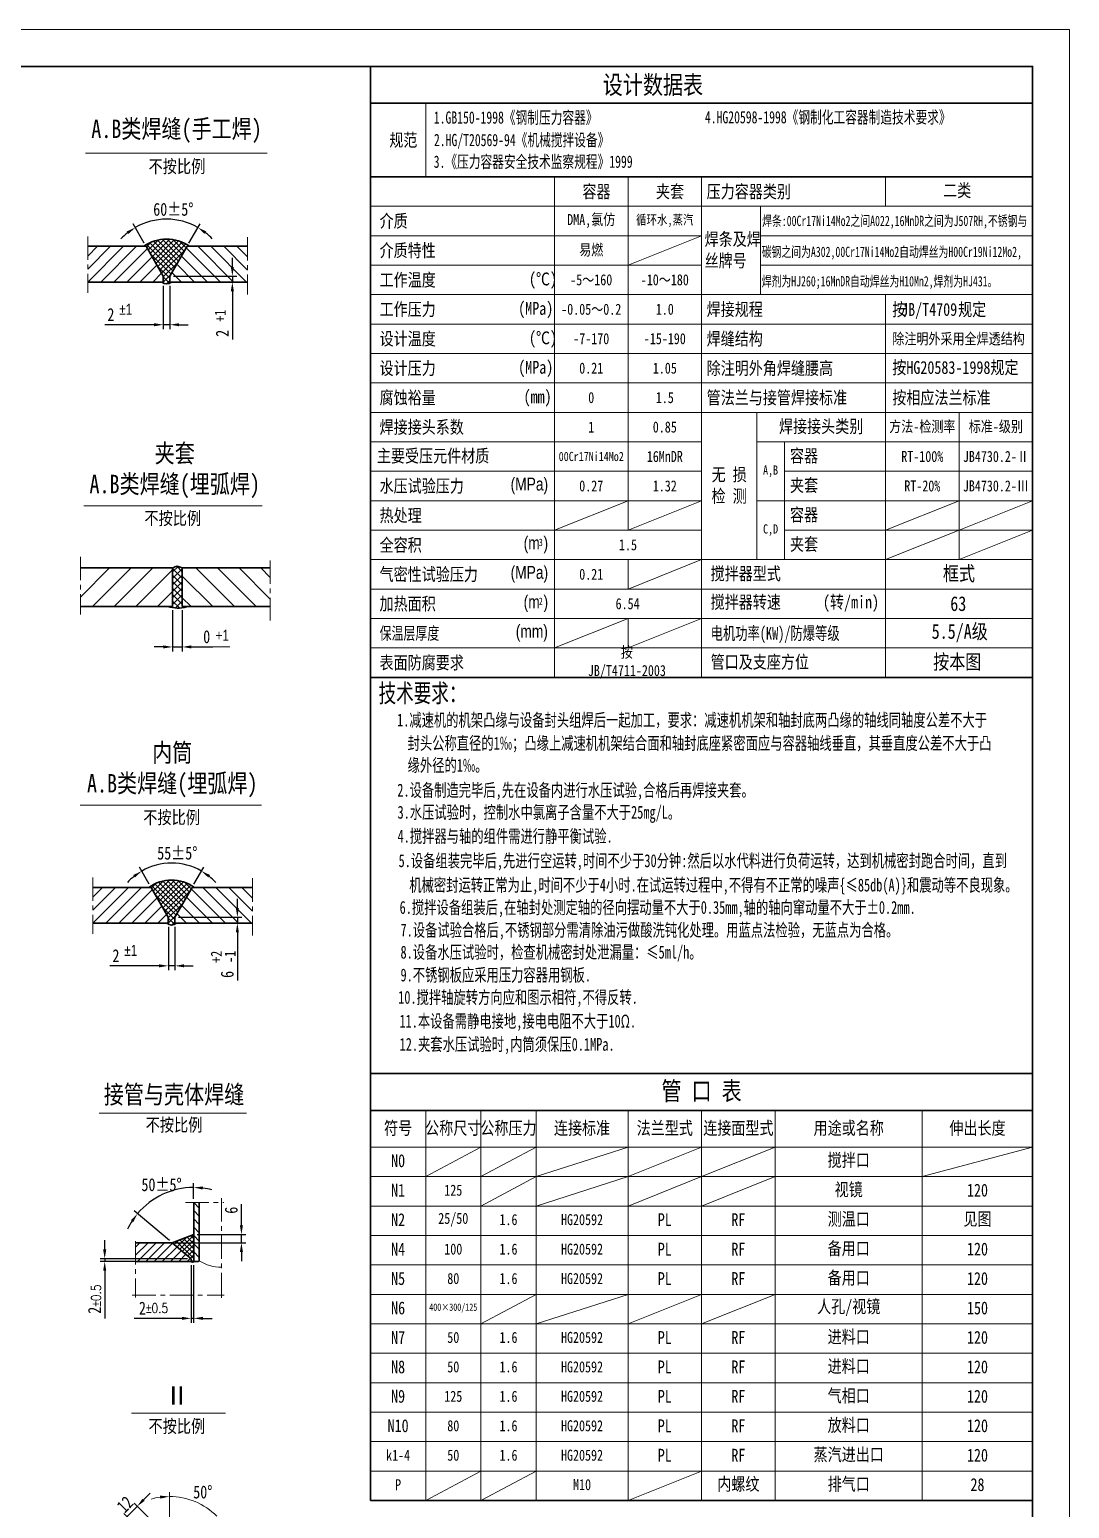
# Model space of a CAD drawing. Header units: millimetres. Extents: x 10132 to 16072, y 1336 to 9746.
# Drawn here: x 13245 to 16072, y 5728 to 9746 of the extents above; entities that cross this region are included whole.
import ezdxf

# ---------------------------------------------------------------- set-up
doc = ezdxf.new("R2010")
doc.units = ezdxf.units.MM
doc.linetypes.add('CENTER', pattern=[50.8, 31.75, -6.35, 6.35, -6.35])
doc.layers.get('DEFPOINTS').update_dxf_attribs({"lineweight": 18})
for name, color, linetype, lineweight in [('点划线', 1, 'CENTER', 15), ('粗实线', 4, 'Continuous', 35), ('细实线', 7, 'Continuous', 18)]:
    doc.layers.add(name, color=color, linetype=linetype, lineweight=lineweight)
doc.styles.get("Standard").update_dxf_attribs({"font": 'SIMFANG.TTF', "width": 0.8, "height": 35})
doc.dimstyles.new('机械标注', dxfattribs={"dimtxt": 35, "dimasz": 25, "dimexe": 12, "dimexo": 10, "dimgap": 10, "dimtad": 1, "dimdec": 1, "dimdsep": 46, "dimtxsty": 'Standard', "dimcen": 2.5, "dimadec": 0, "dimazin": 0, "dimtfac": 1, "dimtdec": 1, "dimtmove": 0, "dimatfit": 3, "dimfxl": 0, "dimarcsym": 0})
doc.dimstyles.new('角度标注', dxfattribs={"dimtxt": 35, "dimasz": 25, "dimexe": 12, "dimexo": 10, "dimgap": 10, "dimtad": 1, "dimtih": 1, "dimtoh": 1, "dimdec": 4, "dimdsep": 46, "dimlunit": 6, "dimtxsty": 'Standard', "dimcen": 1, "dimadec": 0, "dimazin": 0, "dimtfac": 1, "dimtdec": 4, "dimtmove": 0, "dimatfit": 0, "dimfxl": 0, "dimtolj": 1, "dimtzin": 0, "dimarcsym": 0})

# ---------------------------------------------------------------- blocks, each defined once
blk = doc.blocks.new('*D1')
at = {"layer": 'DEFPOINTS', "color": 0}
for p in [(13633.8, 8178.5), (13660, 8178.5), (13660, 8068.7)]:
    blk.add_point(p, dxfattribs=at)
at = {"layer": '细实线', "color": 0, "lineweight": -2}
for p, q in [((13633.8, 8168.5), (13633.8, 8056.7)), ((13660, 8168.5), (13660, 8056.7)), ((13608.8, 8068.7), (13583.8, 8068.7)), ((13633.8, 8068.7), (13660, 8068.7)), ((13685, 8068.7), (13742.9, 8068.7))]:
    blk.add_line(p, q, dxfattribs=at)
at = {"layer": '细实线', "color": 0}
for points in [[(13608.8, 8072.9), (13608.8, 8064.6), (13633.8, 8068.7)], [(13685, 8072.9), (13685, 8064.6), (13660, 8068.7)]]:
    blk.add_solid(points, dxfattribs=at)
at = {"layer": '细实线', "color": 0, "lineweight": 18, "insert": (13726.4, 8096.2), "char_height": 35, "attachment_point": 5}
blk.add_mtext('\\A1;0', dxfattribs=at)
blk = doc.blocks.new('*D2')
at = {"layer": 'DEFPOINTS', "color": 0}
for p in [(13608.4, 9059.9), (13626.3, 9059.9), (13626.3, 8944.1)]:
    blk.add_point(p, dxfattribs=at)
at = {"layer": '细实线', "color": 0, "lineweight": -2}
for p, q in [((13608.4, 9049.9), (13608.4, 8932.1)), ((13626.3, 9049.9), (13626.3, 8932.1)), ((13583.4, 8944.1), (13449.5, 8944.1)), ((13626.3, 8944.1), (13608.4, 8944.1)), ((13651.3, 8944.1), (13676.3, 8944.1))]:
    blk.add_line(p, q, dxfattribs=at)
at = {"layer": '细实线', "color": 0}
for points in [[(13583.4, 8948.2), (13583.4, 8939.9), (13608.4, 8944.1)], [(13651.3, 8948.2), (13651.3, 8939.9), (13626.3, 8944.1)]]:
    blk.add_solid(points, dxfattribs=at)
at = {"layer": '细实线', "color": 0, "lineweight": 18, "insert": (13465.9, 8971.6), "char_height": 35, "attachment_point": 5}
blk.add_mtext('\\A1;2', dxfattribs=at)
blk = doc.blocks.new('*D3')
at = {"layer": 'DEFPOINTS', "color": 0}
for p in [(13626.3, 9076), (13626.3, 9059.9), (13796.1, 9059.9)]:
    blk.add_point(p, dxfattribs=at)
at = {"layer": '细实线', "color": 0, "lineweight": -2}
for p, q in [((13796.1, 9101), (13796.1, 9126)), ((13636.3, 9076), (13808.1, 9076)), ((13636.3, 9059.9), (13808.1, 9059.9)), ((13796.1, 9076), (13796.1, 9059.9)), ((13796.1, 9034.9), (13796.1, 8904.2))]:
    blk.add_line(p, q, dxfattribs=at)
at = {"layer": '细实线', "color": 0}
for points in [[(13791.9, 9101), (13800.3, 9101), (13796.1, 9076)], [(13791.9, 9034.9), (13800.3, 9034.9), (13796.1, 9059.9)]]:
    blk.add_solid(points, dxfattribs=at)
at = {"layer": '细实线', "color": 0, "insert": (13768.6, 8920.7), "char_height": 35, "attachment_point": 5, "rotation": 90}
blk.add_mtext('2', dxfattribs=at)
blk = doc.blocks.new('*D4')
at = {"layer": 'DEFPOINTS', "color": 0}
for p in [(13587.8, 9228.3), (13561.5, 9157.2), (13673.2, 9157.2), (13608.4, 9076), (13626.3, 9076)]:
    blk.add_point(p, dxfattribs=at)
at = {"layer": '细实线', "color": 0, "lineweight": -2}
for p, q in [((13556.5, 9165.9), (13526.2, 9218.5)), ((13678.2, 9165.9), (13708.5, 9218.5))]:
    blk.add_line(p, q, dxfattribs=at)
for start, end in [(60, 120), (128.4148, 136.8296), (43.1704, 51.5852)]:
    blk.add_arc((13617.4, 9060.5), 170.4, start, end, dxfattribs=at)
at = {"layer": '细实线', "color": 0}
for points in [[(13509.1, 9197.5), (13513.8, 9190.6), (13532.2, 9208.1)], [(13720.9, 9190.6), (13725.6, 9197.5), (13702.5, 9208.1)]]:
    blk.add_solid(points, dxfattribs=at)
at = {"layer": '细实线', "color": 0, "lineweight": 18, "insert": (13635.7, 9257.4), "char_height": 35, "attachment_point": 5}
blk.add_mtext('\\A1;60±5°', dxfattribs=at)
blk = doc.blocks.new('*D5')
at = {"layer": 'DEFPOINTS', "color": 0}
for p in [(13684.3, 6399.1), (13690.9, 6399.1), (13690.9, 6244.5)]:
    blk.add_point(p, dxfattribs=at)
at = {"layer": '细实线', "color": 0, "lineweight": -2}
for p, q in [((13684.3, 6389.1), (13684.3, 6232.5)), ((13690.9, 6389.1), (13690.9, 6232.5)), ((13659.3, 6244.5), (13529.6, 6244.5)), ((13690.9, 6244.5), (13684.3, 6244.5)), ((13715.9, 6244.5), (13740.9, 6244.5))]:
    blk.add_line(p, q, dxfattribs=at)
at = {"layer": '细实线', "color": 0}
for points in [[(13659.3, 6248.7), (13659.3, 6240.4), (13684.3, 6244.5)], [(13715.9, 6248.7), (13715.9, 6240.4), (13690.9, 6244.5)]]:
    blk.add_solid(points, dxfattribs=at)
at = {"layer": '细实线', "color": 0, "lineweight": 18, "insert": (13581.9, 6272.4), "char_height": 35, "attachment_point": 5}
blk.add_mtext('\\A1;2{\\fￋￎￌ￥|b0|i0|c134|p2;\\H0.75x;±\\Ftxt.shx;0.5}', dxfattribs=at)
blk = doc.blocks.new('*D6')
at = {"layer": 'DEFPOINTS', "color": 0}
for p in [(13449.1, 6399.1), (13684.3, 6406.6), (13684.3, 6399.1)]:
    blk.add_point(p, dxfattribs=at)
at = {"layer": '细实线', "color": 0, "lineweight": -2}
for p, q in [((13449.1, 6431.6), (13449.1, 6456.6)), ((13674.3, 6406.6), (13437.1, 6406.6)), ((13674.3, 6399.1), (13437.1, 6399.1)), ((13449.1, 6406.6), (13449.1, 6399.1)), ((13449.1, 6374.1), (13449.1, 6244.3))]:
    blk.add_line(p, q, dxfattribs=at)
at = {"layer": '细实线', "color": 0}
for points in [[(13444.9, 6431.6), (13453.3, 6431.6), (13449.1, 6406.6)], [(13444.9, 6374.1), (13453.3, 6374.1), (13449.1, 6399.1)]]:
    blk.add_solid(points, dxfattribs=at)
at = {"layer": '细实线', "color": 0, "insert": (13421.2, 6296.7), "char_height": 35, "attachment_point": 5, "rotation": 90}
blk.add_mtext('2{\\fￋￎￌ￥|b0|i0|c134|p2;\\H0.75x;±\\Ftxt.shx;0.5}', dxfattribs=at)
blk = doc.blocks.new('*D7')
at = {"layer": 'DEFPOINTS', "color": 0}
for p in [(13633.8, 6591.8), (13690.9, 6559.1), (13632.6, 6450), (13684.3, 6406.6), (13690.9, 6403)]:
    blk.add_point(p, dxfattribs=at)
at = {"layer": '细实线', "color": 0, "lineweight": -2}
for p, q in [((13690.9, 6569.1), (13690.9, 6612.2)), ((13624.9, 6456.4), (13529.1, 6536.8))]:
    blk.add_line(p, q, dxfattribs=at)
for start, end in [(90, 140), (75.6096, 82.8048), (147.1952, 154.3904)]:
    blk.add_arc((13690.9, 6401), 199.2, start, end, dxfattribs=at)
at = {"layer": '细实线', "color": 0}
for points in [[(13715.6, 6594.5), (13716.2, 6602.8), (13690.9, 6600.2)], [(13520.2, 6511.4), (13526.9, 6506.4), (13538.3, 6529)]]:
    blk.add_solid(points, dxfattribs=at)
at = {"layer": '细实线', "color": 0, "lineweight": 18, "insert": (13603.6, 6607.5), "char_height": 35, "attachment_point": 5}
blk.add_mtext('\\A1;50±5°', dxfattribs=at)
blk = doc.blocks.new('*D14')
at = {"layer": 'DEFPOINTS', "color": 0}
for p in [(13640, 7334.3), (13640, 7318.1), (13809.7, 7318.1)]:
    blk.add_point(p, dxfattribs=at)
at = {"layer": '细实线', "color": 0, "lineweight": -2}
for p, q in [((13809.7, 7359.3), (13809.7, 7384.3)), ((13650, 7334.3), (13821.7, 7334.3)), ((13650, 7318.1), (13821.7, 7318.1)), ((13809.7, 7334.3), (13809.7, 7318.1)), ((13809.7, 7293.1), (13809.7, 7162.6))]:
    blk.add_line(p, q, dxfattribs=at)
at = {"layer": '细实线', "color": 0}
for points in [[(13805.6, 7359.3), (13813.9, 7359.3), (13809.7, 7334.3)], [(13805.6, 7293.1), (13813.9, 7293.1), (13809.7, 7318.1)]]:
    blk.add_solid(points, dxfattribs=at)
at = {"layer": '细实线', "color": 0, "insert": (13782.2, 7178.9), "char_height": 35, "attachment_point": 5, "rotation": 90}
blk.add_mtext('6', dxfattribs=at)
blk = doc.blocks.new('*D13')
at = {"layer": 'DEFPOINTS', "color": 0}
for p in [(13622.1, 7318.1), (13640, 7318.1), (13640, 7202.3)]:
    blk.add_point(p, dxfattribs=at)
at = {"layer": '细实线', "color": 0, "lineweight": -2}
for p, q in [((13622.1, 7308.1), (13622.1, 7190.3)), ((13640, 7308.1), (13640, 7190.3)), ((13597.1, 7202.3), (13463.2, 7202.3)), ((13640, 7202.3), (13622.1, 7202.3)), ((13665, 7202.3), (13690, 7202.3))]:
    blk.add_line(p, q, dxfattribs=at)
at = {"layer": '细实线', "color": 0}
for points in [[(13597.1, 7206.5), (13597.1, 7198.2), (13622.1, 7202.3)], [(13665, 7206.5), (13665, 7198.2), (13640, 7202.3)]]:
    blk.add_solid(points, dxfattribs=at)
at = {"layer": '细实线', "color": 0, "lineweight": 18, "insert": (13479.6, 7229.8), "char_height": 35, "attachment_point": 5}
blk.add_mtext('\\A1;2', dxfattribs=at)
blk = doc.blocks.new('*D15')
at = {"layer": 'DEFPOINTS', "color": 0}
for p in [(13602.8, 7479), (13575.2, 7415.4), (13686.8, 7415.4), (13622.1, 7334.3), (13640, 7334.3)]:
    blk.add_point(p, dxfattribs=at)
at = {"layer": '细实线', "color": 0, "lineweight": -2}
for p, q in [((13570.2, 7424.1), (13543.6, 7470.1)), ((13691.8, 7424.1), (13718.4, 7470.1))]:
    blk.add_line(p, q, dxfattribs=at)
for start, end in [(60, 120), (128.8109, 137.6217), (42.3783, 51.1891)]:
    blk.add_arc((13631, 7318.8), 162.7, start, end, dxfattribs=at)
at = {"layer": '细实线', "color": 0}
for points in [[(13526.7, 7449), (13531.4, 7442.1), (13549.6, 7459.7)], [(13730.7, 7442.1), (13735.4, 7449), (13712.4, 7459.7)]]:
    blk.add_solid(points, dxfattribs=at)
at = {"layer": '细实线', "color": 0, "lineweight": 18, "insert": (13646.5, 7508.3), "char_height": 35, "attachment_point": 5}
blk.add_mtext('\\A1;55±5°', dxfattribs=at)
blk = doc.blocks.new('*D16')
at = {"layer": 'DEFPOINTS', "color": 0}
for p in [(13690.9, 6472), (13632.6, 6450), (13820.8, 6450)]:
    blk.add_point(p, dxfattribs=at)
at = {"layer": '细实线', "color": 0, "lineweight": -2}
for p, q in [((13820.8, 6497), (13820.8, 6554.5)), ((13700.9, 6472), (13832.8, 6472)), ((13820.8, 6450), (13820.8, 6472)), ((13642.6, 6450), (13832.8, 6450)), ((13820.8, 6425), (13820.8, 6400))]:
    blk.add_line(p, q, dxfattribs=at)
at = {"layer": '细实线', "color": 0}
for points in [[(13816.6, 6497), (13824.9, 6497), (13820.8, 6472)], [(13816.6, 6425), (13824.9, 6425), (13820.8, 6450)]]:
    blk.add_solid(points, dxfattribs=at)
at = {"layer": '细实线', "color": 0, "insert": (13793.2, 6538.3), "char_height": 35, "attachment_point": 5, "rotation": 90}
blk.add_mtext('6 ', dxfattribs=at)
blk = doc.blocks.new('*D57')
at = {"layer": 'DEFPOINTS', "color": 0}
for p in [(13510, 5706.2), (13646.4, 5626.1), (13619.1, 5598.5)]:
    blk.add_point(p, dxfattribs=at)
at = {"layer": '细实线', "color": 0, "lineweight": -2}
for p, q in [((13554.9, 5751.6), (13572.5, 5769.4)), ((13612, 5605.5), (13501.5, 5714.6)), ((13537.3, 5733.8), (13510, 5706.2)), ((13639.3, 5633.1), (13528.8, 5742.3)), ((13492.5, 5688.4), (13474.9, 5670.6))]:
    blk.add_line(p, q, dxfattribs=at)
at = {"layer": '细实线', "color": 0}
for points in [[(13551.9, 5754.6), (13557.9, 5748.7), (13537.3, 5733.8)], [(13489.5, 5691.3), (13495.4, 5685.5), (13510, 5706.2)]]:
    blk.add_solid(points, dxfattribs=at)
at = {"layer": '细实线', "color": 0, "insert": (13504.1, 5739.3), "char_height": 35, "attachment_point": 5, "rotation": 45.3599}
blk.add_mtext('12', dxfattribs=at)

msp = doc.modelspace()

# ---------------------------------------------------------------- hatches: boundary and pattern name
at = {"layer": '细实线'}
h = msp.add_hatch(dxfattribs=at)
h.set_pattern_fill('ANSI37', color=256, scale=80, style=0)
h.set_pattern_definition([(45, (-18183.316, 4944.6), (-7.0710678, 7.0710678), []), (135, (-18183.316, 4944.6), (-7.0710678, -7.0710678), [])])
h.paths.add_polyline_path([(13673.16293, 9157.19493), (13679.40319, 9157.19493, 0.3174464315), (13555.30711, 9157.19493), (13561.54736, 9157.19493), (13608.4043, 9076.03634), (13608.4043, 9059.87446), (13604.07499, 9059.87446, 0.3749979613), (13630.63531, 9059.87446), (13626.306, 9059.87446), (13626.306, 9076.03634)])
h = msp.add_hatch(dxfattribs=at)
h.set_pattern_fill('ANSI31', color=256, scale=200, style=0)
h.set_pattern_definition([(45, (-18183.316, 4944.6), (-17.67767, 17.67767), [])])
h.paths.add_polyline_path([(13561.54736, 9157.19493), (13403.22337, 9157.19493), (13403.22337, 9059.87446), (13608.4043, 9059.87446), (13608.4043, 9076.03634)])
h = msp.add_hatch(dxfattribs=at)
h.set_pattern_fill('ANSI31', color=256, scale=200, angle=90, style=0)
h.set_pattern_definition([(135, (-18183.316, 4944.6), (-17.67767, -17.67767), [])])
h.paths.add_polyline_path([(13673.16293, 9157.19493), (13626.306, 9076.03634), (13626.306, 9059.87446), (13837.08271, 9059.87446), (13837.08271, 9157.19493)])
h = msp.add_hatch(dxfattribs=at)
h.set_pattern_fill('ANSI37', color=256, scale=80, style=0)
h.set_pattern_definition([(45, (-18169.655, 3202.84), (-7.0710678, 7.0710678), []), (135, (-18169.655, 3202.84), (-7.0710678, -7.0710678), [])])
h.paths.add_polyline_path([(13686.82347, 7415.4347), (13693.06373, 7415.4347, 0.3174464315), (13568.96765, 7415.4347), (13575.20791, 7415.4347), (13622.06484, 7334.27611), (13622.06484, 7318.11422), (13617.73553, 7318.11422, 0.3749979613), (13644.29585, 7318.11422), (13639.96654, 7318.11422), (13639.96654, 7334.27611)])
h = msp.add_hatch(dxfattribs=at)
h.set_pattern_fill('ANSI31', color=256, scale=200, style=0)
h.set_pattern_definition([(45, (-18169.655, 3202.84), (-17.67767, 17.67767), [])])
h.paths.add_polyline_path([(13575.20791, 7415.4347), (13416.88391, 7415.4347), (13416.88391, 7318.11422), (13622.06484, 7318.11422), (13622.06484, 7334.27611)])
h = msp.add_hatch(dxfattribs=at)
h.set_pattern_fill('ANSI31', color=256, scale=200, angle=90, style=0)
h.set_pattern_definition([(135, (-18169.655, 3202.84), (-17.67767, -17.67767), [])])
h.paths.add_polyline_path([(13686.82347, 7415.4347), (13639.96654, 7334.27611), (13639.96654, 7318.11422), (13850.74325, 7318.11422), (13850.74325, 7415.4347)])
h = msp.add_hatch(dxfattribs=at)
h.set_pattern_fill('ANSI31', color=256, scale=5, angle=90, style=0)
h.paths.add_polyline_path([(13706.16294, 6559.12699), (13690.94383, 6559.12699), (13690.94383, 6402.97343), (13690.94383, 6399.05217), (13703.72435, 6399.05217, 0.347227846), (13706.16294, 6400.97783)])
h = msp.add_hatch(dxfattribs=at)
h.set_pattern_fill('ANSI37', color=256, scale=3, style=0)
h.paths.add_polyline_path([(13690.94383, 6471.97641), (13632.56757, 6449.97713), (13684.29163, 6406.57549), (13684.29163, 6399.05217), (13682.98068, 6399.05217, 0.3929389533), (13692.25478, 6399.05217), (13690.94383, 6399.05217), (13690.94383, 6402.97343)])
h = msp.add_hatch(dxfattribs=at)
h.set_pattern_fill('ANSI31', color=256, scale=5, style=0)
h.paths.add_polyline_path([(13684.29163, 6399.05217), (13684.29163, 6406.57549), (13632.56757, 6449.97713), (13532.65791, 6449.97713), (13532.65791, 6399.05217)])

# ---------------------------------------------------------------- linework, layer by layer
at = {"layer": '点划线', "lineweight": 18, "ltscale": 2}
for p, q in [((13403.22337, 9183.97698), (13403.22337, 9030.84972)), ((13837.08271, 9181.85021), (13837.08271, 9026.59619)), ((13383.19878, 8313.39773), (13383.19878, 8156.60031)), ((13898.96637, 8303.79789), (13898.96637, 8140.60059)), ((13416.88391, 7442.21674), (13416.88391, 7289.08949)), ((13850.74325, 7440.08998), (13850.74325, 7284.83595)), ((13669.04973, 6559.12699), (13772.64075, 6559.12699)), ((13766.36193, 6571.1984), (13766.36193, 6354.93835)), ((13532.65791, 6454.20193), (13532.65791, 6301.25311)), ((13766.36193, 6300.40003), (13766.36193, 6354.93835)), ((13524.18674, 6307.83778), (13773.63955, 6307.83778))]:
    msp.add_line(p, q, dxfattribs=at)
at = {"layer": '粗实线'}
for p, q in [((14171.69722, 9645.97026), (14171.69722, 5749.56949)), ((14171.69722, 9545.97026), (15971.69721, 9545.97026)), ((14171.69722, 9345.97026), (15971.69721, 9345.97026)), ((13403.22337, 9157.19493), (13561.54736, 9157.19493)), ((13608.4043, 9076.03634), (13561.54736, 9157.19493)), ((13626.306, 9076.03634), (13673.16293, 9157.19493)), ((13673.16293, 9157.19493), (13837.08271, 9157.19493)), ((13403.22337, 9059.87446), (13608.4043, 9059.87446)), ((13608.4043, 9059.87446), (13608.4043, 9076.03634)), ((13626.306, 9059.87446), (13626.306, 9076.03634)), ((13626.306, 9059.87446), (13837.08271, 9059.87446)), ((13383.19878, 8283.32746), (13588.40435, 8283.32746)), ((13588.40435, 8283.32746), (13633.79793, 8283.32746)), ((13633.79793, 8204.70346), (13633.79793, 8283.32746)), ((13705.39952, 8283.32746), (13660.00593, 8283.32746)), ((13660.00593, 8204.70346), (13660.00593, 8283.32746)), ((13898.96637, 8283.32746), (13705.39952, 8283.32746)), ((13633.79793, 8204.70346), (13633.79793, 8178.49546)), ((13660.00593, 8204.70346), (13660.00593, 8178.49546)), ((13383.19878, 8178.49546), (13588.40435, 8178.49546)), ((13588.40435, 8178.49546), (13633.79793, 8178.49546)), ((13660.00593, 8178.49546), (13898.96637, 8178.49546)), ((14171.69722, 7985.97026), (15971.69721, 7985.97026)), ((13416.88391, 7415.4347), (13575.20791, 7415.4347)), ((13622.06484, 7334.27611), (13575.20791, 7415.4347)), ((13639.96654, 7334.27611), (13686.82347, 7415.4347)), ((13686.82347, 7415.4347), (13850.74325, 7415.4347)), ((13416.88391, 7318.11422), (13622.06484, 7318.11422)), ((13622.06484, 7318.11422), (13622.06484, 7334.27611)), ((13639.96654, 7318.11422), (13639.96654, 7334.27611)), ((13639.96654, 7318.11422), (13850.74325, 7318.11422)), ((14171.69722, 6909.56949), (15971.69721, 6909.56949)), ((14171.69722, 6809.56949), (15971.69721, 6809.56949)), ((13690.94383, 6559.12699), (13690.94383, 6402.97343)), ((13706.16294, 6559.12699), (13706.16294, 6400.97783)), ((13632.56757, 6449.97713), (13690.94383, 6471.97641)), ((13532.65791, 6449.97713), (13632.56757, 6449.97713)), ((13684.29163, 6406.57549), (13632.56757, 6449.97713)), ((13684.29163, 6399.05217), (13532.65791, 6399.05217)), ((13684.29163, 6399.05217), (13684.29163, 6406.57549)), ((13690.94383, 6399.05217), (13690.94383, 6402.97343)), ((13703.72435, 6399.05217), (13690.94383, 6399.05217)), ((14171.69722, 5749.56949), (15971.69721, 5749.56949))]:
    msp.add_line(p, q, dxfattribs=at)
at = {"layer": '粗实线', "lineweight": 18, "ltscale": 2}
for p, q in [((13397.26394, 9410.09026), (13890.36646, 9410.09026)), ((13633.79793, 8178.49546), (13383.19878, 8178.49546)), ((13705.39952, 8178.49546), (13660.00593, 8178.49546)), ((13898.96637, 8178.49546), (13705.39952, 8178.49546)), ((13382.62713, 7639.05447), (13875.72966, 7639.05447)), ((13433.70256, 6801.76423), (13834.35708, 6801.76423))]:
    msp.add_line(p, q, dxfattribs=at)
at = {"layer": '粗实线'}
msp.add_lwpolyline([(10381.69721, 1435.97026), (15971.69721, 1435.97026), (15971.69721, 9645.97026), (10381.69721, 9645.97026)], close=True, dxfattribs=at)
for centre, radius, start, end in [((13617.35515, 9069.31346), 107.5784, 54.77628985, 125.22371015), ((13617.35515, 9075.09142), 20.19699, 228.88811437, 311.11188563), ((13646.68111, 8269.96599), 17.78336, 48.70715953, 133.95594217), ((13647.38459, 8259.41125), 85.1039, 251.95033604, 286.34591186), ((13631.01569, 7327.55322), 107.5784, 54.77628985, 125.22371015), ((13631.01569, 7333.33118), 20.19699, 228.88811437, 311.11188563), ((13687.61773, 6404.04161), 6.81151, 227.09640621, 312.90359379), ((13703.72435, 6401.55907), 2.5069, 270, 346.59370004)]:
    msp.add_arc(centre, radius, start, end, dxfattribs=at)
at = {"layer": '粗实线', "lineweight": 18, "ltscale": 2}
msp.add_arc((13766.36193, 6493.96783), 110.77481, 237.08216392, 270, dxfattribs=at)
at = {"layer": '细实线'}
for p, q in [((15971.69721, 9645.97026), (15971.69721, 1435.97026)), ((14321.69722, 9545.97026), (14321.69722, 9345.97026)), ((14671.69722, 9345.97026), (14671.69722, 7985.97026)), ((14871.69722, 9345.97026), (14871.69722, 8385.97026)), ((15071.69722, 9345.97026), (15071.69722, 7985.97026)), ((15571.69722, 9345.97026), (15571.69722, 9265.97026)), ((14171.69722, 9265.97026), (15971.69721, 9265.97026)), ((15231.75333, 9265.97026), (15231.75333, 9025.97026)), ((14171.69722, 9185.97026), (15071.69722, 9185.97026)), ((14871.69722, 9105.97026), (15071.69722, 9185.97026)), ((15231.75333, 9185.97026), (15971.69721, 9185.97026)), ((14171.69722, 9105.97026), (15071.69722, 9105.97026)), ((15231.75333, 9105.97026), (15971.69721, 9105.97026)), ((14171.69722, 9025.97026), (15971.69721, 9025.97026)), ((15571.69722, 9025.97026), (15571.69722, 7985.97026)), ((14171.69722, 8945.97026), (15971.69721, 8945.97026)), ((14171.69722, 8865.97026), (15971.69721, 8865.97026)), ((14171.69722, 8785.97026), (15971.69721, 8785.97026)), ((14171.69722, 8705.97026), (15971.69721, 8705.97026)), ((15221.69722, 8705.97026), (15221.69722, 8305.97026)), ((15771.69722, 8705.97026), (15771.69722, 8305.97026)), ((14171.69722, 8625.97026), (15071.69722, 8625.97026)), ((15221.69722, 8625.97026), (15971.69721, 8625.97026)), ((15296.69722, 8625.97026), (15296.69722, 8305.97026)), ((14171.69722, 8545.97026), (15071.69722, 8545.97026)), ((15296.69722, 8545.97026), (15971.69721, 8545.97026)), ((14171.69722, 8465.97026), (15071.69722, 8465.97026)), ((14671.69722, 8385.97026), (14871.69722, 8465.97026)), ((14871.69722, 8385.97026), (15071.69722, 8465.97026)), ((15221.69722, 8465.97026), (15971.69721, 8465.97026)), ((15571.69722, 8385.97026), (15771.69722, 8465.97026)), ((15771.69722, 8385.97026), (15971.69721, 8465.97026)), ((14171.69722, 8385.97026), (15071.69722, 8385.97026)), ((15296.69722, 8385.97026), (15971.69721, 8385.97026)), ((15571.69722, 8305.97026), (15771.69722, 8385.97026)), ((15771.69722, 8305.97026), (15971.69721, 8385.97026)), ((14171.69722, 8305.97026), (15971.69721, 8305.97026)), ((14871.69722, 8305.97026), (14871.69722, 8225.97026)), ((14871.69722, 8225.97026), (15071.69722, 8305.97026)), ((14171.69722, 8225.97026), (15971.69721, 8225.97026)), ((14171.69722, 8145.97026), (15971.69721, 8145.97026)), ((14671.69722, 8065.97026), (14871.69722, 8145.97026)), ((14871.69722, 8145.97026), (14871.69722, 8065.97026)), ((14871.69722, 8065.97026), (15071.69722, 8145.97026)), ((13742.8708, 8068.72402), (13789.45791, 8068.72402)), ((14171.69722, 8065.97026), (15971.69721, 8065.97026)), ((14171.69722, 7985.97026), (15971.69721, 7985.97026)), ((14321.69722, 6809.56949), (14321.69722, 5749.56949)), ((14471.69722, 6809.56949), (14471.69722, 5749.56949)), ((14621.69722, 6809.56949), (14621.69722, 5749.56949)), ((14871.69722, 6809.56949), (14871.69722, 5749.56949)), ((15071.69722, 6809.56949), (15071.69722, 5749.56949)), ((15271.69722, 6809.56949), (15271.69722, 5749.56949)), ((15671.69722, 6809.56949), (15671.69722, 5749.56949)), ((14171.69722, 6709.56949), (15971.69721, 6709.56949)), ((14171.69722, 6709.56949), (15971.69721, 6709.56949)), ((14321.69722, 6629.56949), (14471.69722, 6709.56949)), ((14471.69722, 6629.56949), (14621.69722, 6709.56949)), ((14621.69722, 6629.56949), (14871.69722, 6709.56949)), ((14871.69722, 6629.56949), (15071.69722, 6709.56949)), ((15071.69722, 6629.56949), (15271.69722, 6709.56949)), ((15671.69722, 6629.56949), (15971.69721, 6709.56949)), ((14171.69722, 6629.56949), (15971.69721, 6629.56949)), ((14471.69722, 6549.56949), (14621.69722, 6629.56949)), ((14621.69722, 6549.56949), (14871.69722, 6629.56949)), ((14871.69722, 6549.56949), (15071.69722, 6629.56949)), ((15071.69722, 6549.56949), (15271.69722, 6629.56949)), ((14171.69722, 6549.56949), (15971.69721, 6549.56949)), ((15671.69722, 6529.56949), (15671.69722, 6529.56949)), ((14171.69722, 6469.56949), (15971.69721, 6469.56949)), ((14171.69722, 6389.56949), (15971.69721, 6389.56949)), ((14171.69722, 6309.56949), (15971.69721, 6309.56949)), ((14471.69722, 6229.56949), (14621.69722, 6309.56949)), ((14621.69722, 6229.56949), (14871.69722, 6309.56949)), ((14871.69722, 6229.56949), (15071.69722, 6309.56949)), ((15071.69722, 6229.56949), (15271.69722, 6309.56949)), ((14171.69722, 6229.56949), (15971.69721, 6229.56949)), ((14171.69722, 6149.56949), (15971.69721, 6149.56949)), ((14171.69722, 6069.56949), (15971.69721, 6069.56949)), ((14171.69722, 5989.56949), (15971.69721, 5989.56949)), ((14171.69722, 5909.56949), (15971.69721, 5909.56949)), ((14171.69722, 5829.56949), (15971.69721, 5829.56949)), ((14321.69722, 5749.56949), (14471.69722, 5829.56949)), ((14471.69722, 5749.56949), (14621.69722, 5829.56949)), ((14871.69722, 5749.56949), (15071.69722, 5829.56949)), ((13624.87163, 5659.61978), (13624.87163, 5772.47913))]:
    msp.add_line(p, q, dxfattribs=at)
at = {"layer": '细实线', "lineweight": 18, "ltscale": 2}
for p, q in [((13391.99379, 8452.31453), (13631.34538, 8452.31453)), ((13631.34538, 8452.31453), (13877.06079, 8452.31453)), ((13383.19878, 8204.18353), (13462.34271, 8283.32746)), ((13416.34935, 8178.49546), (13521.18135, 8283.32746)), ((13475.18799, 8178.49546), (13580.01999, 8283.32746)), ((13534.02663, 8178.49546), (13633.79793, 8278.26677)), ((13633.79793, 8272.3829), (13649.01109, 8287.59606)), ((13634.33759, 8282.76777), (13633.79793, 8282.76777)), ((13660.00593, 8255.34452), (13633.79793, 8281.55252)), ((13633.79793, 8254.73131), (13660.00593, 8280.93931)), ((13660.00593, 8272.99611), (13645.30594, 8287.6961)), ((13658.41649, 8283.32746), (13660.00593, 8283.32746)), ((13801.57749, 8178.49546), (13696.74549, 8283.32746)), ((13860.41613, 8178.49546), (13755.58413, 8283.32746)), ((13898.96637, 8198.78386), (13814.42277, 8283.32746)), ((13898.96637, 8257.6225), (13873.26141, 8283.32746)), ((13660.00593, 8237.69293), (13633.79793, 8263.90093)), ((13633.79793, 8237.07972), (13660.00593, 8263.28772)), ((13660.00593, 8220.04134), (13633.79793, 8246.24934)), ((13633.79793, 8219.42813), (13660.00593, 8245.63613)), ((13742.73886, 8178.49546), (13660.00593, 8261.22838)), ((13592.86526, 8178.49546), (13633.79793, 8219.42813)), ((13660.00593, 8202.38974), (13633.79793, 8228.59774)), ((13633.79793, 8201.77654), (13660.00593, 8227.98454)), ((13660.00593, 8184.73815), (13633.79793, 8210.94615)), ((13633.79793, 8184.12495), (13660.00593, 8210.33295)), ((13683.90022, 8178.49546), (13660.00593, 8202.38974)), ((13626.566, 8176.89301), (13628.16845, 8178.49546)), ((13634.08848, 8175.35242), (13630.94544, 8178.49546)), ((13652.62372, 8174.46877), (13633.79793, 8193.29456)), ((13641.81441, 8174.48984), (13660.00593, 8192.68136)), ((13660.26369, 8175.28752), (13663.47163, 8178.49546)), ((13667.9216, 8176.82248), (13666.24863, 8178.49546)), ((13671.33587, 8177.74725), (13672.49531, 8178.49546)), ((13521.76451, 5987.04797), (13686.60699, 5987.04797)), ((13686.60699, 5987.04797), (13777.65369, 5987.04797))]:
    msp.add_line(p, q, dxfattribs=at)
at = {"layer": '细实线'}
msp.add_lwpolyline([(10131.69721, 1335.97026), (16071.69721, 1335.97026), (16071.69721, 9745.97026), (10131.69721, 9745.97026)], close=True, dxfattribs=at)
for start, end in [(97.83891471, 105.67782943), (45, 90)]:
    msp.add_arc((13624.87163, 5577.60786), 182.87127, start, end, dxfattribs=at)
at = {"layer": '细实线', "lineweight": 18, "ltscale": 2}
for p in [(13660.56587, 8201.82981), (13633.79793, 8178.49546), (13634.08848, 8175.35242), (13660.00593, 8186.79749)]:
    msp.add_point(p, dxfattribs=at)
at = {"layer": '细实线'}
msp.add_solid([(13599.64529, 5762.9272), (13600.21491, 5754.61336), (13624.87163, 5760.47913)], dxfattribs=at)

# ---------------------------------------------------------------- texts
for s, height, width, p in [('设计数据表', 50, 0.8, (14803.00727, 9570.97026)), ('1.GB150-1998《钢制压力容器》', 33.3333333, 0.7, (14343.78153, 9490.4147)), ('4.HG20598-1998《钢制化工容器制造技术要求》', 33.3333333, 0.7, (15080.75367, 9491.20574)), ('规范', 35, 0.8, (14222.69722, 9428.47026)), ('2.HG/T20569-94《机械搅拌设备》', 33.3333333, 0.7, (14344.17042, 9429.30359)), ('3.《压力容器安全技术监察规程》1999', 33.3333333, 0.7, (14343.47239, 9370.3734)), ('容器', 35, 0.8, (14747.69722, 9288.47026)), ('夹套', 35, 0.8, (14947.69722, 9288.47026)), ('压力容器类别', 35, 0.8, (15085.44905, 9288.47026)), ('介质', 35, 0.8, (14196.31168, 9208.47026)), ('焊条:00Cr17Ni14Mo2之间A022,16MnDR之间为J507RH,不锈钢与', 28, 0.7, (15236.30775, 9212.20607)), ('介质特性', 35, 0.8, (14196.31168, 9128.47026)), ('碳钢之间为A302,00Cr17Ni14Mo2自动焊丝为H00Cr19Ni12Mo2,', 28, 0.7, (15235.21407, 9128.17859)), ('工作温度    ', 35, 0.8, (14196.31168, 9048.47026)), ('(℃)', 35, 0.8, (14602.51337, 9050.97026)), ('焊剂为HJ260;16MnDR自动焊丝为H10Mn2,焊剂为HJ431。', 28, 0.7, (15235.21407, 9048.17859)), ('工作压力    ', 35, 0.8, (14196.31168, 8968.47026)), ('(MPa)', 35, 0.8, (14573.26973, 8970.97026)), ('焊接规程', 35, 0.8, (15085.44905, 8968.47026)), ('按', 35, 0.8, (15590.16078, 8968.09188)), ('JB/T4709', 35, 0.8, (15614.16078, 8968.09188)), ('规定', 35, 0.8, (15769.14456, 8968.09188)), ('设计温度    ', 35, 0.8, (14196.31168, 8888.47026)), ('(℃)', 35, 0.8, (14602.51337, 8890.97026)), ('焊缝结构', 35, 0.8, (15085.44905, 8888.47026)), ('除注明外采用全焊透结构', 30, 0.8, (15590.16078, 8890.97026)), ('设计压力   ', 35, 0.8, (14196.31168, 8808.47026)), ('(MPa)', 35, 0.8, (14573.26973, 8810.97026)), ('除注明外角焊缝腰高', 35, 0.8, (15085.44905, 8808.47026)), ('腐蚀裕量', 35, 0.8, (14196.31168, 8728.47026)), ('(mm)', 35, 0.8, (14587.77153, 8730.97026)), ('管法兰与接管焊接标准', 35, 0.8, (15085.44905, 8728.47026)), ('按相应法兰标准', 35, 0.8, (15590.16078, 8728.47026)), ('焊接接头系数', 35, 0.8, (14196.31168, 8648.47026)), ('水压试验压力', 35, 0.8, (14196.31168, 8488.47026)), ('热处理 ', 35, 0.8, (14196.31168, 8408.47026)), ('全容积', 35, 0.8, (14196.31168, 8328.09188)), ('气密性试验压力', 35, 0.8, (14196.31168, 8248.47026)), ('加热面积', 35, 0.8, (14196.31168, 8168.47026)), ('保温层厚度', 34, 0.7, (14196.31168, 8088.78137)), ('电机功率(KW)/防爆等级', 35, 0.7, (15096.31168, 8088.27582)), ('表面防腐要求', 35, 0.8, (14196.31168, 8008.47026)), ('技术要求：', 50, 0.7, (14193.71753, 7918.16025)), ('1.减速机的机架凸缘与设备封头组焊后一起加工，要求：减速机机架和轴封底两凸缘的轴线同轴度公差不大于', 35, 0.7, (14243.82489, 7852.55543)), ('封头公称直径的1‰；凸缘上减速机机架结合面和轴封底座紧密面应与容器轴线垂直，其垂直度公差不大于凸', 35, 0.7, (14272.50714, 7789.74209)), ('缘外径的1‰。', 35, 0.7, (14272.50714, 7729.64631)), ('2.设备制造完毕后,先在设备内进行水压试验,合格后再焊接夹套。', 35, 0.7, (14244.56973, 7662.13811)), ('3.水压试验时，控制水中氯离子含量不大于25mg/L。', 35, 0.7, (14245.22844, 7602.11544)), ('4.搅拌器与轴的组件需进行静平衡试验.', 35, 0.7, (14245.22835, 7537.10827)), ('5.设备组装完毕后,先进行空运转,时间不少于30分钟:然后以水代料进行负荷运转，达到机械密封跑合时间，直到', 35, 0.7, (14248.03188, 7470.44811)), ('机械密封运转正常为止,时间不少于4小时.在试运转过程中,不得有不正常的噪声{≤85db(A)}和震动等不良现象。', 35, 0.7, (14277.08061, 7404.33721)), ('6.搅拌设备组装后,在轴封处测定轴的径向摆动量不大于0.35mm,轴的轴向窜动量不大于±0.2mm.', 35, 0.7, (14250.85282, 7343.53591)), ('7.设备试验合格后,不锈钢部分需清除油污做酸洗钝化处理。用蓝点法检验，无蓝点为合格。', 35, 0.7, (14253.28217, 7282.1135)), ('8.设备水压试验时，检查机械密封处泄漏量：≤5ml/h。', 35, 0.7, (14253.28217, 7221.96549)), ('9.不锈钢板应采用压力容器用钢板.', 35, 0.7, (14253.28217, 7159.9846)), ('10.搅拌轴旋转方向应和图示相符,不得反转.', 35, 0.7, (14246.94517, 7099.25701)), ('11.本设备需静电接地,接电电阻不大于10Ω.', 35, 0.7, (14250.43795, 7034.6678)), ('12.夹套水压试验时,内筒须保压0.1MPa.', 35, 0.7, (14250.86825, 6971.57618))]:
    msp.add_text(s, height=height, dxfattribs=dict(at, width=width)).set_placement(p)
msp.add_text('Ⅱ', height=50, dxfattribs=at).set_placement((13611.68109, 6009.92812))
for s, insert, char_height, width, attachment_point in [('\\PA.B类焊缝(手工焊)', (13644.35526, 9511.40133), 50, 457.8732, 5), ('不按比例', (13645.39428, 9372.33124), 35.333333, 416.3687329, 5), ('二类', (15728.33867, 9307.13043), 35, 381.5359996, 4), ('DMA,氯仿', (14771.69722, 9225.97026), 30, 200, 5), ('循环水,蒸汽', (14971.69722, 9225.97026), 26, 200, 5), ('易燃', (14771.69722, 9145.97026), 30, 200, 5), ('焊条及焊\\P丝牌号', (15079.92898, 9145.45449), 35, 486.2479995, 4), ('-5～160', (14771.69722, 9065.97026), 30, 200, 5), ('-10～180', (14971.69722, 9065.97026), 30, 200, 5), ('{\\fￋￎￌ￥|b0|i0|c134|p2;±1}', (13488.50777, 8986.0424), 30, 17.8672, 4), ('-0.05～0.2', (14771.69722, 8985.97026), 30, 200, 5), ('1.0', (14971.69722, 8985.97026), 30, 200, 5), ('-7-170', (14771.69722, 8905.97026), 30, 200, 5), ('-15-190', (14971.69722, 8905.97026), 30, 200, 5), ('0.21', (14771.69722, 8825.97026), 30, 200, 5), ('1.05', (14971.69722, 8825.97026), 30, 200, 5), ('按HG20583-1998规定', (15590.16078, 8825.97026), 35, 381.5359996, 4), ('0', (14771.69722, 8745.97026), 30, 199.9999998, 5), ('1.5', (14971.69722, 8745.97026), 30, 199.9999998, 5), ('1', (14771.69722, 8665.97026), 30, 199.9999998, 5), ('0.85', (14971.69722, 8665.97026), 30, 199.9999998, 5), ('焊接接头类别', (15396.69722, 8665.97026), 35, 349.9999997, 5), ('方法-检测率', (15671.69722, 8665.97026), 30, 199.9999998, 5), ('标准-级别', (15871.69722, 8665.97026), 30, 199.9999998, 5), ('夹套\\PA.B类焊缝(埋弧焊)', (13639.46608, 8546.33884), 50, 457.8731995, 5), ('主要受压元件材质', (14189.05147, 8585.97026), 35, 499.9999995, 4), ('00Cr17Ni14Mo2', (14771.69722, 8585.97026), 25, 200, 5), ('16MnDR', (14971.69722, 8585.97026), 30, 199.9999998, 5), ('容器', (15312.03065, 8585.97026), 35, 259.6669997, 4), ('RT-100%', (15671.69722, 8585.97026), 30, 199.9999998, 5), ('JB4730.2-Ⅱ', (15871.69722, 8585.97026), 30, 199.9999998, 5), ('无 损\\P检 测', (15146.69722, 8505.97026), 35, 149.9999998, 5), ('A,B', (15259.19722, 8545.97026), 25, 74.9999999, 5), ('{\\fￋￎￌ￥|b0|i0|c134|p2;(MPa)}', (14654.51337, 8505.97026), 35, 137.7669999, 6), ('0.27', (14771.69722, 8505.97026), 30, 200, 5), ('1.32', (14971.69722, 8505.97026), 30, 200, 5), ('夹套', (15312.03065, 8505.97026), 35, 259.6669997, 4), ('RT-20%', (15671.69722, 8505.97026), 30, 199.9999998, 5), ('JB4730.2-Ⅲ', (15871.69722, 8505.97026), 30, 199.9999998, 5), ('不按比例', (13634.19064, 8416.2797), 35.333333, 416.3687329, 5), ('容器', (15312.03065, 8425.97026), 35, 259.6669997, 4), ('C,D', (15259.19722, 8385.97026), 25, 74.9999999, 5), ('{\\fￋￎￌ￥|b0|i0|c134|p2;(m )}', (14654.51337, 8345.97026), 35, 137.7669999, 6), ('3', (14634.69174, 8352.71021), 20, 21.239, 5), ('1.5', (14871.69722, 8345.97026), 30, 399.9999996, 5), ('夹套', (15312.03065, 8345.97026), 35, 259.6669997, 4), ('{\\fￋￎￌ￥|b0|i0|c134|p2;(MPa)}', (14654.51337, 8265.97026), 35, 137.7669999, 6), ('0.21', (14771.69722, 8265.97026), 30, 200, 5), ('搅拌器型式', (15096.31168, 8265.97026), 35, 499.9999995, 4), ('框式', (15727.79546, 8265.97026), 40, 399.9999996, 4), ('{\\fￋￎￌ￥|b0|i0|c134|p2;(m )}', (14654.51337, 8185.97026), 35, 137.7669999, 6), ('2', (14634.69174, 8192.71021), 20, 21.239, 5), ('6.54', (14870.6638, 8185.97026), 30, 199.9999998, 5), ('搅拌器转速      (转/{\\fSimSun|b0|i0|c0|p2;min)}', (15096.31168, 8185.97026), 35, 499.9999995, 4), ('63', (15747.71439, 8185.97026), 40, 399.9999996, 4), ('{\\fￋￎￌ￥|b0|i0|c134|p2;(mm)}', (14653.90099, 8105.97026), 35, 137.7669999, 6), ('5.5/A级', (15697.21555, 8105.97026), 40, 399.9999996, 4), ('{\\fￋￎￌ￥|b0|i0|c134|p2;+1}', (13750.40765, 8100.39836), 30, 17.8672, 4), ('按JB/T4711-2003', (14868.56634, 8025.97026), 30, 199.9999998, 5), ('管口及支座方位', (15096.31168, 8025.97026), 35, 499.9999995, 4), ('按本图', (15701.23692, 8025.97026), 40, 399.9999996, 4), ('内筒\\PA.B类焊缝(埋弧焊)', (13632.72464, 7733.29014), 50, 457.8731995, 5), ('不按比例', (13630.92501, 7603.70905), 35.333333, 416.3687329, 5), ('{\\fￋￎￌ￥|b0|i0|c134|p2;±1}', (13502.16831, 7244.28217), 30, 17.8672, 4), ('接管与壳体焊缝', (13637.62728, 6849.95554), 50, 386.3419329, 5), ('管 口 表', (15071.69722, 6859.56949), 50, 1799.9999982, 5), ('不按比例', (13637.5189, 6768.17234), 35.333333, 416.3687329, 5), ('符号', (14246.69722, 6759.56949), 35, 149.9999998, 5), ('公称尺寸', (14396.69722, 6759.56949), 35, 149.9999998, 5), ('公称压力', (14546.69722, 6759.56949), 35, 149.9999998, 5), ('连接标准', (14746.69722, 6759.56949), 35, 249.9999998, 5), ('法兰型式', (14971.69722, 6759.56949), 35, 199.9999998, 5), ('连接面型式', (15171.69722, 6759.56949), 35, 199.9999998, 5), ('用途或名称', (15471.69722, 6759.56949), 35, 399.9999996, 5), ('伸出长度', (15821.69722, 6759.56949), 35, 199.9999998, 5), ('N0', (14246.69722, 6672.55601), 35, 149.9999998, 5), ('搅拌口', (15471.69722, 6672.55601), 35, 199.9999998, 5), ('N1', (14246.69722, 6592.55601), 35, 149.9999998, 5), ('125', (14396.69722, 6592.55601), 30, 149.9999998, 5), ('视镜', (15471.69722, 6592.55601), 35, 199.9999998, 5), ('120', (15821.69722, 6592.55601), 35, 199.9999998, 5), ('N2', (14246.69722, 6512.55601), 35, 149.9999998, 5), ('25/50', (14396.69722, 6512.55601), 30, 149.9999998, 5), ('1.6', (14546.69722, 6512.55601), 30, 149.9999998, 5), ('HG20592', (14746.69722, 6512.55601), 30, 149.9999998, 5), ('PL', (14971.69722, 6512.55601), 35, 199.9999998, 5), ('RF', (15171.69722, 6512.55601), 35, 199.9999998, 5), ('测温口', (15471.69722, 6512.55601), 35, 199.9999998, 5), ('见图', (15821.69722, 6512.55601), 35, 199.9999998, 5), ('N4', (14246.69722, 6432.55601), 35, 149.9999998, 5), ('100', (14396.69722, 6432.55601), 30, 149.9999998, 5), ('1.6', (14546.69722, 6432.55601), 30, 149.9999998, 5), ('HG20592', (14746.69722, 6432.55601), 30, 149.9999998, 5), ('PL', (14971.69722, 6432.55601), 35, 199.9999998, 5), ('RF', (15171.69722, 6432.55601), 35, 199.9999998, 5), ('备用口', (15471.69722, 6432.55601), 35, 199.9999998, 5), ('120', (15821.69722, 6432.55601), 35, 199.9999998, 5), ('N5', (14246.69722, 6352.55601), 35, 149.9999998, 5), ('80', (14396.69722, 6352.55601), 30, 149.9999998, 5), ('1.6', (14546.69722, 6352.55601), 30, 149.9999998, 5), ('HG20592', (14746.69722, 6352.55601), 30, 149.9999998, 5), ('PL', (14971.69722, 6352.55601), 35, 199.9999998, 5), ('RF', (15171.69722, 6352.55601), 35, 199.9999998, 5), ('备用口', (15471.69722, 6352.55601), 35, 199.9999998, 5), ('120', (15821.69722, 6352.55601), 35, 199.9999998, 5), ('N6', (14246.69722, 6272.55601), 35, 149.9999998, 5), ('400×300/125', (14396.69722, 6272.55601), 20, 149.9999998, 5), ('人孔/视镜', (15471.69722, 6272.55601), 35, 199.9999998, 5), ('150', (15821.69722, 6272.55601), 35, 199.9999998, 5), ('N7', (14246.69722, 6192.55601), 35, 149.9999998, 5), ('50', (14396.69722, 6192.55601), 30, 149.9999998, 5), ('1.6', (14546.69722, 6192.55601), 30, 149.9999998, 5), ('HG20592', (14746.69722, 6192.55601), 30, 149.9999998, 5), ('PL', (14971.69722, 6192.55601), 35, 199.9999998, 5), ('RF', (15171.69722, 6192.55601), 35, 199.9999998, 5), ('进料口', (15471.69722, 6192.55601), 35, 199.9999998, 5), ('120', (15821.69722, 6192.55601), 35, 199.9999998, 5), ('N8', (14246.69722, 6112.55601), 35, 149.9999998, 5), ('50', (14396.69722, 6112.55601), 30, 149.9999998, 5), ('1.6', (14546.69722, 6112.55601), 30, 149.9999998, 5), ('HG20592', (14746.69722, 6112.55601), 30, 149.9999998, 5), ('PL', (14971.69722, 6112.55601), 35, 199.9999998, 5), ('RF', (15171.69722, 6112.55601), 35, 199.9999998, 5), ('进料口', (15471.69722, 6112.55601), 35, 199.9999998, 5), ('120', (15821.69722, 6112.55601), 35, 199.9999998, 5), ('N9', (14246.69722, 6032.55601), 35, 149.9999998, 5), ('125', (14396.69722, 6032.55601), 30, 149.9999998, 5), ('1.6', (14546.69722, 6032.55601), 30, 149.9999998, 5), ('HG20592', (14746.69722, 6032.55601), 30, 149.9999998, 5), ('PL', (14971.69722, 6032.55601), 35, 199.9999998, 5), ('RF', (15171.69722, 6032.55601), 35, 199.9999998, 5), ('气相口', (15471.69722, 6032.55601), 35, 199.9999998, 5), ('120', (15821.69722, 6032.55601), 35, 199.9999998, 5), ('不按比例', (13645.25759, 5949.482), 35.333333, 416.3687329, 5), ('N10', (14246.69722, 5952.55601), 35, 149.9999998, 5), ('80', (14396.69722, 5952.55601), 30, 149.9999998, 5), ('1.6', (14546.69722, 5952.55601), 30, 149.9999998, 5), ('HG20592', (14746.69722, 5952.55601), 30, 149.9999998, 5), ('PL', (14971.69722, 5952.55601), 35, 199.9999998, 5), ('RF', (15171.69722, 5952.55601), 35, 199.9999998, 5), ('放料口', (15471.69722, 5952.55601), 35, 199.9999998, 5), ('120', (15821.69722, 5952.55601), 35, 199.9999998, 5), ('k1-4', (14246.69722, 5872.55601), 30, 149.9999998, 5), ('50', (14396.69722, 5872.55601), 30, 149.9999998, 5), ('1.6', (14546.69722, 5872.55601), 30, 149.9999998, 5), ('HG20592', (14746.69722, 5872.55601), 30, 149.9999998, 5), ('PL', (14971.69722, 5872.55601), 35, 199.9999998, 5), ('RF', (15171.69722, 5872.55601), 35, 199.9999998, 5), ('蒸汽进出口', (15471.69722, 5872.55601), 35, 199.9999998, 5), ('120', (15821.69722, 5872.55601), 35, 199.9999998, 5), ('P', (14246.69722, 5792.55601), 30, 149.9999998, 5), ('M10 ', (14746.79859, 5792.55601), 30, 149.9999998, 5), ('内螺纹', (15171.69722, 5792.55601), 35, 199.9999998, 5), ('排气口', (15471.69722, 5792.55601), 35, 199.9999998, 5), ('28', (15821.69722, 5792.55601), 35, 199.9999998, 5)]:
    msp.add_mtext(s, dxfattribs=dict(at, insert=insert, char_height=char_height, width=width, attachment_point=attachment_point))
at = {"layer": '细实线', "char_height": 30, "width": 17.8672, "attachment_point": 4, "rotation": 90}
for s, insert in [('+1', (13763.07113, 8952.21826)), ('+2', (13752.51063, 7210.45802)), ('-1', (13789.82411, 7210.45802))]:
    msp.add_mtext(s, dxfattribs=dict(at, insert=insert))
at = {"layer": '细实线', "insert": (13715.86883, 5772.46864), "char_height": 35, "attachment_point": 5}
msp.add_mtext('\\A1;50°', dxfattribs=at)

# ---------------------------------------------------------------- dimensions: what is measured, and where the dimension line sits
at = {"layer": '细实线', "lineweight": 18, "ltscale": 2}
for base, line1, line2, text, picture, middle in [((13587.76966, 9228.32063), ((13608.4043, 9076.03634), (13561.54736, 9157.19493)), ((13626.306, 9076.03634), (13673.16293, 9157.19493)), '60±5°', '*D4', (13635.71275, 9229.91714)), ((13602.75763, 7479.03217), ((13622.06484, 7334.27611), (13575.20791, 7415.4347)), ((13639.96654, 7334.27611), (13686.82347, 7415.4347)), '55±5°', '*D15', (13646.52538, 7480.76365)), ((13633.81042, 6591.83251), ((13684.29163, 6406.57549), (13632.56757, 6449.97713)), ((13690.94383, 6559.12699), (13690.94383, 6402.97343)), '50±5°', '*D7', (13603.63581, 6580.04953))]:
    dim = msp.add_angular_dim_2l(base=base, line1=line1, line2=line2, text=text, dimstyle='角度标注', dxfattribs=at)
    dim.commit()
    dim.dimension.update_dxf_attribs({"geometry": picture, "text_midpoint": middle, "dimtype": 162})
at = {"layer": '细实线'}
for base, p1, p2, angle, text, picture, middle, dimtype in [((13796.08688, 9059.87446), (13626.306, 9076.03634), (13626.306, 9059.87446), 90, '2', '*D3', (13796.08688, 8920.67462), 160), ((13809.74742, 7318.11422), (13639.96654, 7334.27611), (13639.96654, 7318.11422), 90, '6', '*D14', (13809.74742, 7178.91439), 160), ((13820.75517, 6449.97713), (13690.94383, 6471.97641), (13632.56757, 6449.97713), 90, '6 ', '*D16', (13820.75517, 6538.25749), 160), ((13449.08661, 6399.05217), (13684.29163, 6406.57549), (13684.29163, 6399.05217), 90, '2{\\f宋体|b0|i0|c134|p2;\\H0.75x;±\\Ftxt.shx;0.5}', '*D6', (13449.08661, 6296.69587), 160), ((13510.03262, 5706.19665), (13646.42989, 5626.09889), (13619.13375, 5598.45765), 225.35991052, '12', '*D57', (13523.68069, 5720.01728), 161)]:
    dim = msp.add_linear_dim(base=base, p1=p1, p2=p2, angle=angle, text=text, dimstyle='机械标注', dxfattribs=at)
    dim.commit()
    dim.dimension.update_dxf_attribs({"geometry": picture, "text_midpoint": middle, "dimtype": dimtype})
at = {"layer": '细实线', "lineweight": 18, "ltscale": 2}
for base, p1, p2, text, picture, middle in [((13626.306, 8944.07947), (13608.4043, 9059.87446), (13626.306, 9059.87446), '2', '*D2', (13465.92263, 8944.07947)), ((13639.96654, 7202.31923), (13622.06484, 7318.11422), (13639.96654, 7318.11422), '2', '*D13', (13479.58317, 7202.31923)), ((13690.94383, 6244.51897), (13684.29163, 6399.05217), (13690.94383, 6399.05217), '2{\\f宋体|b0|i0|c134|p2;\\H0.75x;±\\Ftxt.shx;0.5}', '*D5', (13581.93532, 6244.51897))]:
    dim = msp.add_linear_dim(base=base, p1=p1, p2=p2, text=text, dimstyle='角度标注', dxfattribs=at)
    dim.commit()
    dim.dimension.update_dxf_attribs({"geometry": picture, "text_midpoint": middle, "dimtype": 160})
dim = msp.add_linear_dim(base=(13660.00593, 8068.72402), p1=(13633.79793, 8178.49546), p2=(13660.00593, 8178.49546), text='0', dimstyle='角度标注', dxfattribs=at)
dim.commit()
dim.dimension.update_dxf_attribs({"geometry": '*D1', "text_midpoint": (13726.43837, 8096.22402)})

doc.saveas('drawing.dxf')
